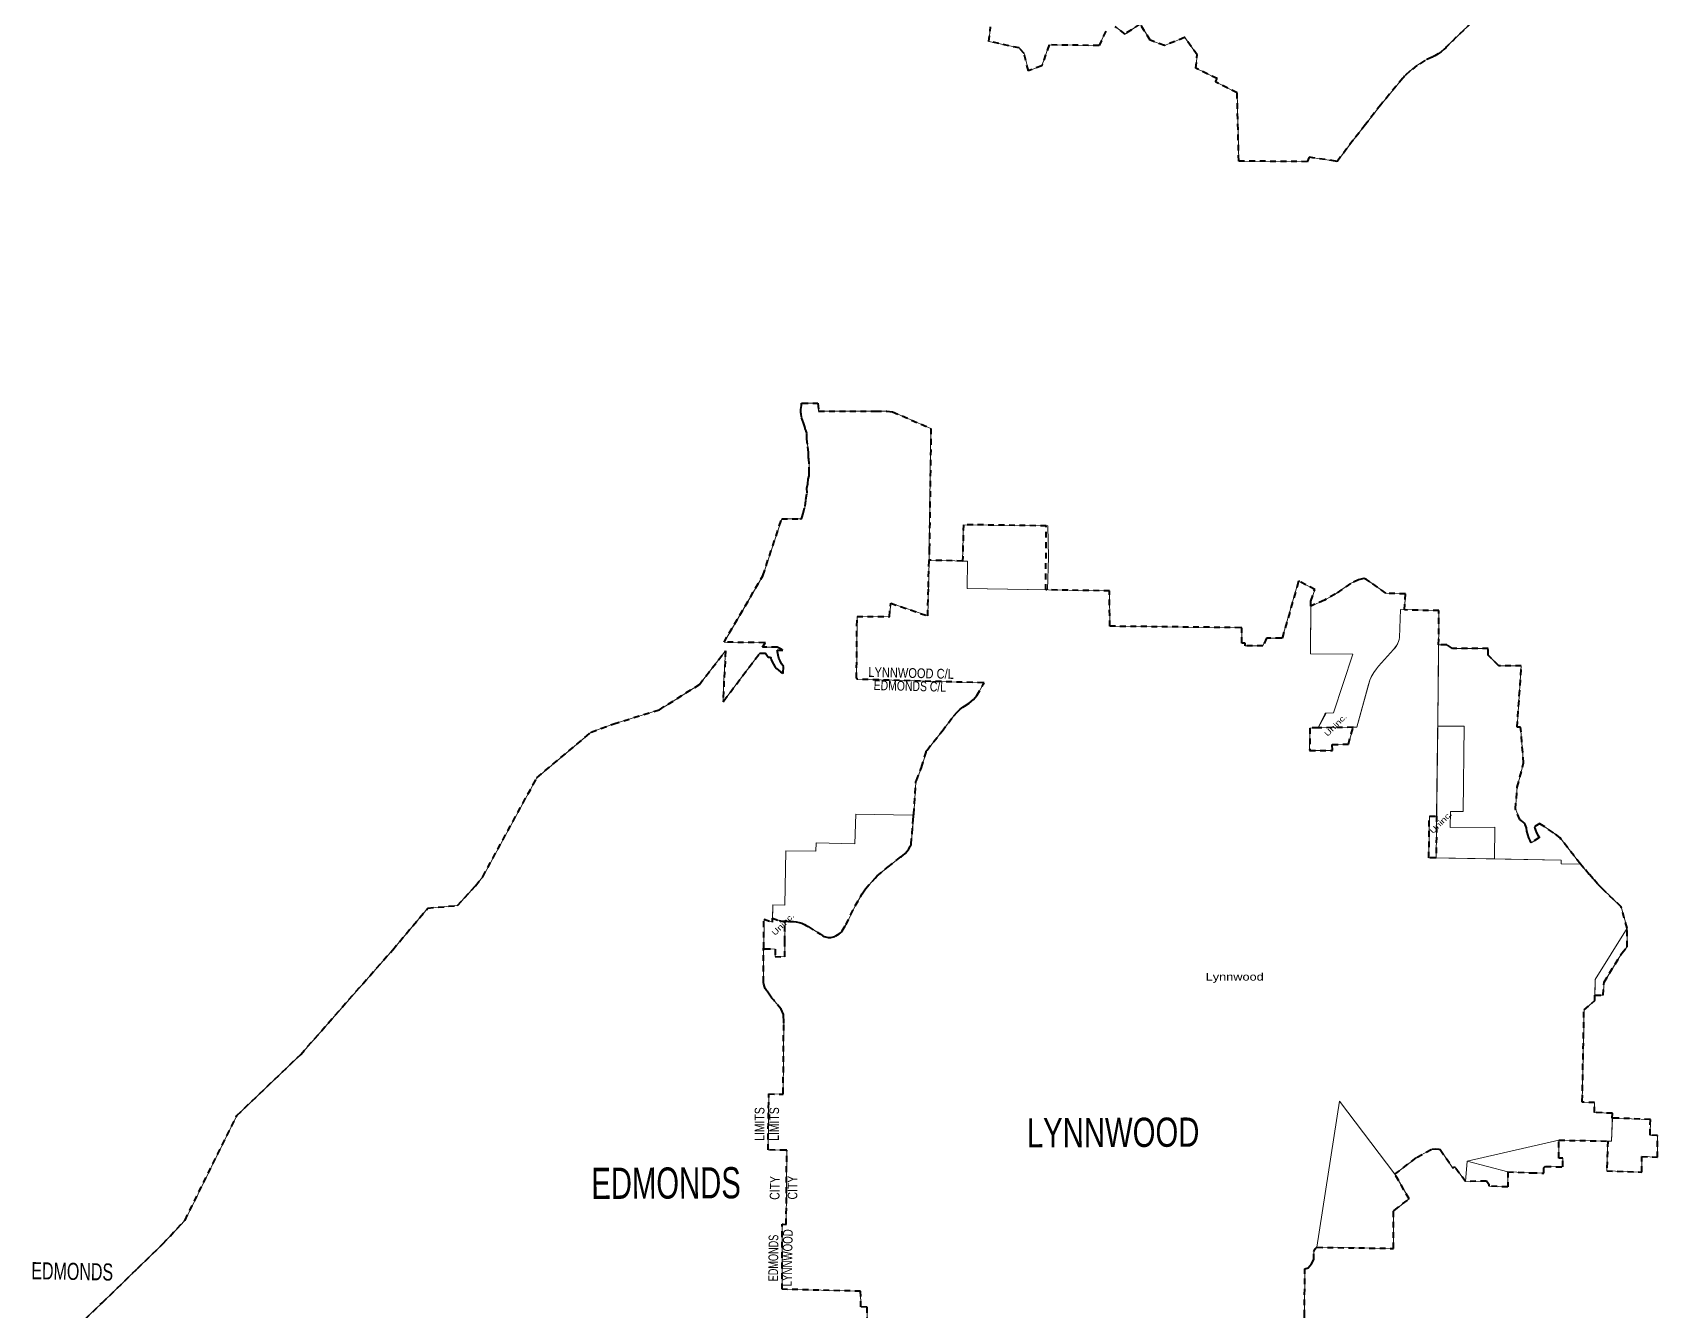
# Model space of a CAD drawing. Header units: feet. Extents: x -903180 to 1023491, y -707744 to 564635.
# Drawn here: x -345603 to -312011, y 116093 to 142515 of the extents above; entities that cross this region are included whole.
import ezdxf

# ---------------------------------------------------------------- set-up
doc = ezdxf.new("R2010")
doc.units = ezdxf.units.FT
doc.header["$LTSCALE"] = 80
doc.linetypes.add('SHORT_DASHED', pattern=[2.7, 1.5, -1.2])
doc.layers.add('13', color=7, linetype='SHORT_DASHED', lineweight=40)
doc.layers.add('58', color=7, linetype='Continuous', lineweight=13)
for name, color, linetype in [('14', 7, 'Continuous'), ('15', 7, 'Continuous'), ('36', 7, 'Continuous')]:
    doc.layers.add(name, color=color, linetype=linetype)

msp = doc.modelspace()

# ---------------------------------------------------------------- linework, layer by layer
at = {"layer": '13'}
for p, q in [((-329706.16, 134829.15), (-329707.99, 134849.47)), ((-317623.16, 130920.47), (-317956.01, 131159.8))]:
    msp.add_line(p, q, dxfattribs=at)
for points in [[(-323416.01, 142544.12), (-323555.1, 142246.67), (-324584.82, 142257.13), (-324740.91, 141826.76), (-325016.26, 141722.75), (-325102.7, 142080.59), (-325206.55, 142196.43), (-325830, 142329.74), (-325797.21, 142631.96)], [(-315860.02, 142715.58), (-316350.88, 142240.4), (-316371.12, 142220.81), (-316389.62, 142201.04), (-316419.78, 142168.81), (-316479.62, 142116.96), (-316544.56, 142071.65), (-316613.88, 142033.38), (-316630.7, 142025.76), (-316650.01, 142017.01), (-316670.7, 142006.85), (-316821.63, 141932.68), (-316983.21, 141831.04), (-317133.29, 141713.08), (-317238.85, 141611.45), (-317257.8, 141593.21), (-317275.12, 141572.2), (-317728.81, 141021.74), (-318047.54, 140613.62), (-318302.57, 140287.08), (-318627.04, 139854.28), (-318630.06, 139850.26), (-318667.04, 139855.73), (-319209.36, 139936.01), (-319249.54, 139844.11), (-320667.8, 139856.27), (-320699.73, 141267.66), (-321148.52, 141491.41), (-321112.84, 141561.21), (-321553.83, 141774.66), (-321525.64, 142050.74), (-321782.68, 142410.97), (-321786.74, 142409.05), (-322203.89, 142248.1), (-322500.63, 142356.8), (-322707.96, 142695.54), (-323017.87, 142481.3), (-323219.19, 142638.04)], [(-344828.23, 115619.19), (-344160.04, 116254.52), (-343429.59, 116964.98), (-342907.54, 117472.73), (-342448.36, 117963.83), (-341377.61, 120125.5), (-340058, 121387.95), (-338156.36, 123552.49), (-337430.31, 124412.76), (-336815.78, 124465.08), (-336442.3, 124874.96), (-336295.62, 125062.3), (-335175.1, 127108.45), (-334054.53, 128049.13), (-333586.5, 128222.18), (-332644.11, 128513.8), (-331817.49, 129037.51), (-331275.82, 129730.1), (-331308.56, 129105.3), (-331326.23, 128695.14), (-331327.03, 128676.59), (-331313.03, 128695.14), (-330565.63, 129685.5), (-330467.76, 129682.35), (-330447.94, 129681.72), (-330433.92, 129661.71), (-330393.19, 129603.63), (-330364.91, 129602.87), (-330344.84, 129602.32), (-330339.15, 129582.57), (-330330.02, 129550.83), (-330309.81, 129500.94), (-330284.49, 129453.44), (-330254.34, 129408.84), (-330219.7, 129367.64), (-330180.94, 129330.28), (-330138.49, 129297.18), (-330106.42, 129277.19), (-330082.58, 129262.92), (-330082.28, 129285.22), (-330080.83, 129391.03), (-330080.56, 129410.71), (-330094.45, 129431.03), (-330117.35, 129464.52), (-330148.12, 129521.54), (-330172.77, 129581.47), (-330191.02, 129643.64), (-330202.67, 129707.38), (-330204.5, 129726.34), (-330206.43, 129746.34), (-330187.03, 129746.36), (-330113.97, 129746.44), (-330093.29, 129746.46), (-330113.97, 129757.6), (-330206.13, 129807.27), (-330508.95, 129807.97), (-330462.66, 129879.48), (-330449.72, 129899.47), (-330470.57, 129899.72), (-331306.63, 129909.72), (-330504.63, 131284.52), (-330115.54, 132458.37), (-329729.8, 132461.02), (-329707.21, 132461.18), (-329700.79, 132481.16), (-329668.85, 132570.48), (-329633.02, 132723.33), (-329613.47, 132860.19), (-329589.91, 132995.02), (-329592.9, 133095.84), (-329575.86, 133184.36), (-329570.85, 133279.05), (-329547.96, 133349.36), (-329549.37, 133407.84), (-329547.43, 133595.29), (-329554.4, 133700.18), (-329558.21, 133720.38), (-329561.11, 133829.26), (-329579.45, 134004.81), (-329598.52, 134107.81), (-329597.19, 134236.81), (-329608.93, 134271.19), (-329622.82, 134291.49), (-329636.17, 134364.19), (-329667.58, 134443.12), (-329708.61, 134566.5), (-329715.55, 134627.11), (-329719.15, 134658.58), (-329718.86, 134667.11), (-329717.15, 134717.54), (-329703.86, 134803.63), (-329706.16, 134829.15)], [(-329707.99, 134849.47), (-329687.96, 134849.44), (-329368.52, 134848.88), (-329351.48, 134688.28), (-328171.39, 134688.36), (-327945.19, 134687.75), (-327825.87, 134674.88), (-327028.84, 134328.64), (-327063.82, 131842.61), (-327068.84, 131625.96), (-327069.45, 131599.66)], [(-317956.01, 131159.8), (-318028.85, 131206.06), (-318083.51, 131226.18), (-318188.94, 131199.8), (-318357.55, 131122.53), (-318672.74, 130905.88), (-318893.81, 130779.47), (-319178.19, 130654.77), (-319177.01, 130759.71), (-319092.66, 130998.34), (-319278.69, 131093.19), (-319412.25, 131161.86), (-319430.14, 131171.01), (-319435.58, 131152.09), (-319763.28, 130010.6), (-319768.42, 129992.69), (-319789.02, 129992.69), (-320095.28, 129992.69), (-320166.69, 129835.98), (-320533.66, 129837.96), (-320533.66, 129891.52), (-320600.18, 129890.53), (-320600.47, 130189.78), (-320600.49, 130209.71), (-320626.09, 130210.02), (-323334.94, 130240.13), (-323336.59, 130970.2), (-324653.84, 130991.47), (-324648.41, 132315.28), (-326358.1, 132338.92), (-326375.95, 131586.19), (-327049.64, 131605.39), (-327069.45, 131599.66)], [(-330046.39, 124139.87), (-330026.41, 124139.56), (-329952.22, 124138.43), (-329915.66, 124137.86), (-329912.22, 124137.84), (-329872.5, 124137.56), (-329813.15, 124130.91), (-329754.82, 124118.08), (-329698.15, 124099.23), (-329643.77, 124074.55), (-329608.72, 124053.99), (-329578.65, 124035.68), (-329568.72, 124029.53), (-329311.65, 123870.33), (-329294.6, 123859.77), (-329271.65, 123844.84), (-329263.29, 123839.4), (-329238.1, 123826.54), (-329211.7, 123816.38), (-329184.38, 123809.03), (-329156.44, 123804.58), (-329128.2, 123803.08), (-329099.94, 123804.53), (-329072, 123808.93), (-329044.67, 123816.23), (-329018.25, 123826.35), (-328994.11, 123838.55), (-328958.93, 123857.92), (-328925.68, 123881.91), (-328901.28, 123903.75), (-328880.95, 123924.06), (-328868.12, 123943.73), (-328784.59, 124071.76), (-328596.14, 124460.97), (-328453.49, 124709.76), (-328384.04, 124809.53), (-328185.43, 125033.39), (-328139.79, 125077.71), (-327917.69, 125266.12), (-327747.26, 125393.33), (-327680.3, 125450.53), (-327654.51, 125472.57), (-327640.3, 125482.55), (-327610.99, 125503.15), (-327565.57, 125542.76), (-327524.54, 125586.9), (-327488.35, 125635.09), (-327457.39, 125686.8), (-327453.98, 125693.67), (-327441.4, 125718.99), (-327440.09, 125733.67), (-327395.18, 126237.87), (-327389.89, 126311.51), (-327388.5, 126330.94), (-327387.02, 126351.51), (-327339.94, 127007.13), (-327338.98, 127020.49), (-327329.05, 127047.13), (-327226.3, 127322.73), (-327131.48, 127636.79), (-327125.53, 127656.51), (-327109.72, 127676.79), (-326801.38, 128072.31), (-326558.18, 128387.22), (-326484.7, 128464.71), (-326462.74, 128487.87), (-326446.49, 128504.71), (-326433.75, 128517.92), (-326398.4, 128547.59), (-326372.95, 128564.77), (-326368.45, 128567.67), (-326332.95, 128590), (-326240.36, 128648.23), (-326148.22, 128724.53), (-326082.33, 128804.42), (-325940.33, 129050.41), (-325928.81, 129070.36), (-325950.45, 129070.96), (-328541.42, 129142.35), (-328558.02, 129142.81), (-328568.02, 129162.9), (-328556.9, 130443.27), (-327888.03, 130436.71), (-327861.01, 130714.57), (-327096, 130455.14), (-327082.31, 131045.21), (-327069.77, 131585.96), (-327069.45, 131599.66)], [(-315104.79, 118962.36), (-314620.91, 118938.6), (-314383.77, 118933.86), (-314363.63, 118933.46), (-314362.97, 118949.98), (-314359.23, 119041.53), (-314326.56, 119069.6), (-313970.71, 119064.98), (-313970.71, 119243.3), (-314048.27, 119244.36), (-314048.82, 119614.25), (-313037.25, 119597.06), (-313059.14, 118980.75), (-312336.48, 118955.01), (-312334.03, 119275.13), (-312014.12, 119263.74), (-312010.68, 119713.91), (-312160.65, 119719.25), (-312158.17, 120044.37), (-312944.8, 120072.39), (-312941.85, 120170.38), (-313316.23, 120186.34), (-313313.57, 120391.27), (-313548.19, 120401.21), (-313566.02, 120401.97), (-313565.64, 120422.06), (-313529.38, 122308.17), (-313305.03, 122499.73), (-313303.29, 122609.86), (-313133.84, 122610.38), (-313113.95, 122883.65), (-312749.32, 123478.95), (-312636.01, 123613.43), (-312640.87, 123998.75), (-312760.45, 124435.73), (-313146.39, 124807.94), (-313241.56, 124909.95), (-313337.26, 125014.75), (-313422.61, 125110.15), (-313531.76, 125234.92), (-313603.99, 125319.27), (-314024.11, 125865.99), (-314161.77, 125968.98), (-314442.97, 126158.73), (-314554.29, 126090.65), (-314548.19, 126068.28), (-314529.91, 126020.51), (-314510.6, 125969.68), (-314486.22, 125920.89), (-314452.09, 125868.05), (-314461.84, 125863.96), (-314623.55, 125761.68), (-314645.72, 125808.05), (-314667.05, 125862.94), (-314693.46, 125933.08), (-314709.72, 126005.26), (-314720.89, 126073.37), (-314733.08, 126107.93), (-314747.31, 126141.47), (-314765.59, 126168.92), (-314793.02, 126197.38), (-314826.55, 126224.83), (-314859.51, 126242.06), (-314946.68, 126463.19), (-314909.54, 126910.46), (-314778, 127412.53), (-314840.11, 128150.29), (-314910.15, 128150.65), (-314825.54, 129423.65), (-315293.43, 129422.17), (-315511.08, 129641.48), (-315509.56, 129781.48), (-316249.64, 129779.13), (-316368.78, 129858.76), (-316534.97, 129858.23), (-316528.77, 130561.85), (-317241.69, 130576.09), (-317223.15, 130907.87), (-317623.16, 130920.47)], [(-330489.73, 123571.49), (-330486.74, 123589.11), (-330480.72, 124185.28), (-330306.12, 124123.23), (-330306.58, 124202.13), (-330167.45, 124154.45), (-330109.84, 124142.93), (-330046.39, 124139.87)], [(-330489.73, 123571.49), (-330466.94, 123570.8), (-330250.03, 123564.22), (-330250.73, 123410.11), (-330050.76, 123404.04), (-330049.34, 123715.8), (-330046.55, 124117.34), (-330046.39, 124139.87)], [(-328347.01, 115831.95), (-328351.66, 116165.41), (-328480.64, 116167.85), (-328483.08, 116492.74), (-330108.2, 116532.28), (-330103.86, 117862.27), (-330103.81, 117875.44), (-330083.79, 117875.13), (-330020.9, 117874.16), (-330010.68, 119386.68), (-330010.54, 119406.65), (-330031.92, 119407.08), (-330397.25, 119414.41), (-330382.29, 120570.68), (-330104.16, 120563.92), (-330084.16, 120563.44), (-330084.01, 120583.38), (-330072.9, 122036.46), (-330072.75, 122056.46), (-330070.52, 122076.46), (-330075.04, 122184.79), (-330078.34, 122215.58), (-330127.4, 122323.44), (-330285.7, 122513.34), (-330302.69, 122533.84), (-330316.66, 122553.34), (-330389.67, 122655.25), (-330403.58, 122674.66), (-330418.68, 122695.25), (-330431.11, 122712.19), (-330454.2, 122751.75), (-330473.02, 122793.52), (-330487.38, 122837.02), (-330494.05, 122865.07), (-330493.82, 122887.51), (-330489.86, 123549.11), (-330489.73, 123571.49)], [(-319317.74, 115472.92), (-319309.82, 115987.54), (-319298.2, 116951.42), (-319232.39, 116972.79), (-319162.73, 117056.39), (-319117.97, 117147.55), (-319117.89, 117311.93), (-319090.31, 117368.54), (-319049.66, 117399.71), (-317468.55, 117377.31), (-317470.84, 118149.62), (-317451.85, 118164.04), (-317143.97, 118400.24), (-317437.97, 118910.95), (-316981.36, 119262.81), (-316676.84, 119428.91), (-316590.04, 119438.65), (-316530.69, 119431.64), (-316504.27, 119418.47), (-316239.16, 119038.81), (-316202.4, 119061.11)], [(-315104.79, 118962.36), (-315107.96, 118649.2), (-315489.73, 118662.53), (-315489.03, 118702.52), (-315509.52, 118718.53), (-315547.28, 118765.16), (-315977.32, 118762.42), (-316202.4, 119061.11)]]:
    msp.add_lwpolyline(points, dxfattribs=at)
for points in [[(-319026.54, 128139.73), (-319197.63, 128135.8), (-319201.3, 127668.87), (-318730.76, 127673.68), (-318732.65, 127795.44), (-318399.3, 127800.81), (-318304.09, 128150.29)], [(-316726.21, 126315.82), (-316576.23, 126313.98), (-316586.8, 125453.08), (-316736.78, 125454.92)]]:
    msp.add_lwpolyline(points, close=True, dxfattribs=at)
at = {"layer": '58'}
for points in [[(-325797.21, 142631.96), (-325830, 142329.74), (-325206.55, 142196.43), (-325102.7, 142080.59), (-325016.26, 141722.75), (-324740.91, 141826.76), (-324584.82, 142257.13), (-323555.1, 142246.67), (-323416.01, 142544.12)], [(-323219.19, 142638.04), (-323017.87, 142481.3), (-322707.96, 142695.54), (-322500.63, 142356.8), (-322203.89, 142248.1), (-321786.74, 142409.05), (-321782.68, 142410.97), (-321525.64, 142050.74), (-321553.83, 141774.66), (-321112.84, 141561.21), (-321148.52, 141491.41)], [(-321148.52, 141491.41), (-320699.73, 141267.66), (-320667.8, 139856.27), (-319249.54, 139844.11), (-319209.36, 139936.01), (-318667.04, 139855.73), (-318630.06, 139850.26), (-318627.04, 139854.28), (-318302.57, 140287.08), (-318047.54, 140613.62), (-317728.81, 141021.74), (-317275.12, 141572.2), (-317257.8, 141593.21), (-317238.85, 141611.45), (-317133.29, 141713.08), (-316983.21, 141831.04), (-316821.63, 141932.68), (-316670.7, 142006.85), (-316650.01, 142017.01), (-316630.7, 142025.76), (-316613.88, 142033.38), (-316544.56, 142071.65), (-316479.62, 142116.96), (-316419.78, 142168.81), (-316389.62, 142201.04), (-316371.12, 142220.81), (-316350.88, 142240.4), (-315860.02, 142715.58)], [(-330072.9, 122036.46), (-330072.75, 122056.46), (-330070.52, 122076.46), (-330075.04, 122184.79), (-330078.34, 122215.58), (-330127.4, 122323.44), (-330285.7, 122513.34), (-330302.69, 122533.84), (-330316.66, 122553.34), (-330389.67, 122655.25), (-330403.58, 122674.66), (-330418.68, 122695.25), (-330431.11, 122712.19), (-330454.2, 122751.75), (-330473.02, 122793.52), (-330487.38, 122837.02), (-330494.05, 122865.07), (-330493.82, 122887.51), (-330489.86, 123549.11), (-330489.73, 123571.49), (-330486.74, 123589.11), (-330480.72, 124185.28), (-330306.12, 124123.23), (-330297.42, 124482.32), (-330053.51, 124474.11), (-330030.79, 125599.82), (-329406.96, 125588.76), (-329403.62, 125760.62), (-328605.45, 125742.36), (-328580.5, 126352.53), (-327410.02, 126331.86), (-327388.5, 126330.94), (-327387.02, 126351.51), (-327339.94, 127007.13), (-327338.98, 127020.49), (-327329.05, 127047.13), (-327226.3, 127322.73), (-327131.48, 127636.79), (-327125.53, 127656.51), (-327109.72, 127676.79), (-326801.38, 128072.31), (-326558.18, 128387.22), (-326484.7, 128464.71), (-326462.74, 128487.87), (-326446.49, 128504.71), (-326433.75, 128517.92), (-326398.4, 128547.59), (-326372.95, 128564.77), (-326368.45, 128567.67), (-326332.95, 128590), (-326240.36, 128648.23), (-326148.22, 128724.53), (-326082.33, 128804.42), (-325940.33, 129050.41), (-325928.81, 129070.36), (-325950.45, 129070.96), (-328541.42, 129142.35), (-328558.02, 129142.81), (-328568.02, 129162.9), (-328556.9, 130443.27), (-327888.03, 130436.71), (-327861.01, 130714.57), (-327096, 130455.14), (-327082.31, 131045.21), (-327069.77, 131585.96), (-327069.45, 131599.66), (-327068.84, 131625.96), (-327063.82, 131842.61), (-327028.84, 134328.64), (-327825.87, 134674.88), (-327945.19, 134687.75), (-328171.39, 134688.36), (-329351.48, 134688.28), (-329368.52, 134848.88), (-329687.96, 134849.44), (-329707.99, 134849.47), (-329706.16, 134829.15), (-329703.86, 134803.63), (-329717.15, 134717.54), (-329718.86, 134667.11), (-329719.15, 134658.58), (-329715.55, 134627.11), (-329708.61, 134566.5), (-329667.58, 134443.12), (-329636.17, 134364.19), (-329622.82, 134291.49), (-329608.93, 134271.19), (-329597.19, 134236.81), (-329598.52, 134107.81), (-329579.45, 134004.81), (-329561.11, 133829.26), (-329558.21, 133720.38), (-329554.4, 133700.18), (-329547.43, 133595.29), (-329549.37, 133407.84), (-329547.96, 133349.36), (-329570.85, 133279.05), (-329575.86, 133184.36), (-329592.9, 133095.84), (-329589.91, 132995.02), (-329613.47, 132860.19)], [(-329613.47, 132860.19), (-329633.02, 132723.33), (-329668.85, 132570.48), (-329700.79, 132481.16), (-329707.21, 132461.18), (-329729.8, 132461.02), (-330115.54, 132458.37), (-330504.63, 131284.52), (-331306.63, 129909.72), (-330470.57, 129899.72), (-330449.72, 129899.47), (-330462.66, 129879.48), (-330508.95, 129807.97), (-330206.13, 129807.27), (-330113.97, 129757.6), (-330093.29, 129746.46), (-330113.97, 129746.44), (-330187.03, 129746.36), (-330206.43, 129746.34), (-330204.5, 129726.34), (-330202.67, 129707.38), (-330191.02, 129643.64), (-330172.77, 129581.47), (-330148.12, 129521.54), (-330117.35, 129464.52), (-330094.45, 129431.03), (-330080.56, 129410.71), (-330080.83, 129391.03), (-330082.28, 129285.22), (-330082.58, 129262.92), (-330106.42, 129277.19), (-330138.49, 129297.18), (-330180.94, 129330.28), (-330219.7, 129367.64), (-330254.34, 129408.84), (-330284.49, 129453.44), (-330309.81, 129500.94), (-330330.02, 129550.83), (-330339.15, 129582.57), (-330344.84, 129602.32), (-330364.91, 129602.87), (-330393.19, 129603.63), (-330433.92, 129661.71), (-330447.94, 129681.72), (-330467.76, 129682.35), (-330565.63, 129685.5), (-331313.03, 128695.14), (-331327.03, 128676.59), (-331326.23, 128695.14), (-331308.56, 129105.3), (-331275.82, 129730.1), (-331817.49, 129037.51), (-332644.11, 128513.8), (-333586.5, 128222.18), (-334054.53, 128049.13), (-335175.1, 127108.45), (-336295.62, 125062.3), (-336442.3, 124874.96), (-336815.78, 124465.08), (-337430.31, 124412.76), (-338156.36, 123552.49), (-340058, 121387.95), (-341377.61, 120125.5), (-342448.36, 117963.83), (-342907.54, 117472.73), (-343429.59, 116964.98), (-344160.04, 116254.52), (-344828.23, 115619.19)], [(-327069.45, 131599.66), (-327069.77, 131585.96), (-327082.31, 131045.21), (-327096, 130455.14), (-327861.01, 130714.57), (-327888.03, 130436.71), (-328556.9, 130443.27), (-328568.02, 129162.9), (-328558.02, 129142.81), (-328541.42, 129142.35), (-325950.45, 129070.96), (-325928.81, 129070.36), (-325940.33, 129050.41), (-326082.33, 128804.42), (-326148.22, 128724.53), (-326240.36, 128648.23), (-326332.95, 128590), (-326368.45, 128567.67), (-326372.95, 128564.77), (-326398.4, 128547.59), (-326433.75, 128517.92), (-326446.49, 128504.71), (-326462.74, 128487.87), (-326484.7, 128464.71), (-326558.18, 128387.22), (-326801.38, 128072.31), (-327109.72, 127676.79), (-327125.53, 127656.51), (-327131.48, 127636.79), (-327226.3, 127322.73), (-327329.05, 127047.13), (-327338.98, 127020.49), (-327339.94, 127007.13), (-327387.02, 126351.51), (-327388.5, 126330.94)], [(-319309.82, 115987.54), (-319298.2, 116951.42), (-319232.39, 116972.79), (-319162.73, 117056.39), (-319117.97, 117147.55), (-319117.89, 117311.93), (-319049.66, 117399.71), (-318586.97, 120418.33), (-317437.97, 118910.95), (-316981.36, 119262.81), (-316676.84, 119428.91), (-316590.04, 119438.65), (-316530.69, 119431.64), (-316504.27, 119418.47), (-316239.16, 119038.81), (-316202.4, 119061.11), (-315977.32, 118762.42), (-315948.2, 119181.26), (-314048.82, 119614.25), (-312959.16, 119595.73), (-312941.85, 120170.38), (-313316.23, 120186.34), (-313313.57, 120391.27), (-313548.19, 120401.21), (-313566.02, 120401.97), (-313565.64, 120422.06), (-313529.38, 122308.17), (-313305.03, 122499.73), (-313298.12, 122938.07), (-312640.87, 123998.75), (-312760.45, 124435.73), (-313146.39, 124807.94), (-313241.56, 124909.95), (-313337.26, 125014.75), (-313422.61, 125110.15), (-313531.76, 125234.92), (-313603.99, 125319.27), (-314004.79, 125325.07), (-314004.79, 125404.11), (-316707.45, 125454.63), (-316736.78, 125454.92), (-316736.48, 125480.14), (-316726.21, 126315.82), (-316576.25, 126313.98), (-316537.73, 129454.07), (-316528.77, 130561.85), (-317326.18, 130584.01), (-317342.52, 130006.34), (-317350.11, 129968.86), (-317364.31, 129921.76), (-317383.36, 129876.39), (-317407.05, 129833.27), (-317435.12, 129792.86), (-317467.25, 129755.61), (-317775.04, 129412.38), (-317821.01, 129359.86), (-317874.44, 129286.03), (-317917.18, 129217.76), (-317919.86, 129207.02), (-317919.86, 129207.02), (-317956.77, 129123.7), (-317984.77, 129036.98), (-318225.88, 128152), (-318304.09, 128150.29), (-318399.3, 127800.81), (-318732.65, 127795.44), (-318730.76, 127673.68), (-319201.3, 127668.87), (-319197.63, 128135.8), (-319026.54, 128139.73), (-318888.49, 128423.2), (-318878.75, 128443.2), (-318858.75, 128443.66), (-318706.31, 128447.16), (-318310.51, 129664.29), (-319185.56, 129672.6), (-319177.01, 130759.71), (-319092.66, 130998.34), (-319412.25, 131161.86), (-319430.14, 131171.01), (-319435.58, 131152.09), (-319763.28, 130010.6), (-319768.42, 129992.69), (-319789.02, 129992.69), (-320095.28, 129992.69), (-320166.69, 129835.98), (-320533.66, 129837.96), (-320533.66, 129891.52), (-320600.18, 129890.53), (-320600.47, 130189.78), (-320600.49, 130209.71), (-320626.09, 130210.02), (-323334.94, 130240.13), (-323336.59, 130970.2), (-326280.72, 131017.73), (-326276.03, 131583.34), (-327049.64, 131605.39), (-327069.45, 131599.66)], [(-327388.5, 126330.94), (-327389.89, 126311.51), (-327395.18, 126237.87), (-327440.09, 125733.67), (-327441.4, 125718.99), (-327453.98, 125693.67), (-327457.39, 125686.8), (-327488.35, 125635.09), (-327524.54, 125586.9), (-327565.57, 125542.76), (-327610.99, 125503.15), (-327640.3, 125482.55), (-327654.51, 125472.57), (-327680.3, 125450.53), (-327747.26, 125393.33), (-327917.69, 125266.12), (-328139.79, 125077.71), (-328185.43, 125033.39), (-328384.04, 124809.53), (-328453.49, 124709.76), (-328596.14, 124460.97), (-328784.59, 124071.76), (-328868.12, 123943.73), (-328880.95, 123924.06), (-328901.28, 123903.75), (-328925.68, 123881.91), (-328958.93, 123857.92), (-328994.11, 123838.55), (-329018.25, 123826.35), (-329044.67, 123816.23), (-329072, 123808.93), (-329099.94, 123804.53), (-329128.2, 123803.08), (-329156.44, 123804.58), (-329184.38, 123809.03), (-329211.7, 123816.38), (-329238.1, 123826.54), (-329263.29, 123839.4), (-329271.65, 123844.84), (-329294.6, 123859.77), (-329311.65, 123870.33), (-329568.72, 124029.53), (-329578.65, 124035.68), (-329608.72, 124053.99), (-329643.77, 124074.55), (-329698.15, 124099.23), (-329754.82, 124118.08), (-329813.15, 124130.91), (-329872.5, 124137.56), (-329912.22, 124137.84), (-329915.66, 124137.86), (-329952.22, 124138.43), (-330026.41, 124139.56), (-330046.39, 124139.87), (-330046.55, 124117.34), (-330049.34, 123715.8), (-330050.76, 123404.04), (-330250.73, 123410.11), (-330250.03, 123564.22), (-330466.94, 123570.8), (-330489.73, 123571.49)], [(-330489.73, 123571.49), (-330489.86, 123549.11), (-330493.82, 122887.51), (-330494.05, 122865.07), (-330487.38, 122837.02), (-330473.02, 122793.52), (-330454.2, 122751.75), (-330431.11, 122712.19), (-330418.68, 122695.25), (-330403.58, 122674.66), (-330389.67, 122655.25), (-330316.66, 122553.34), (-330302.69, 122533.84), (-330285.7, 122513.34), (-330127.4, 122323.44), (-330078.34, 122215.58), (-330075.04, 122184.79), (-330070.52, 122076.46), (-330072.75, 122056.46), (-330072.9, 122036.46), (-330084.01, 120583.38), (-330084.16, 120563.44), (-330104.16, 120563.92), (-330382.29, 120570.68), (-330397.25, 119414.41), (-330031.92, 119407.08), (-330010.54, 119406.65), (-330010.68, 119386.68), (-330020.9, 117874.16), (-330083.79, 117875.13), (-330103.81, 117875.44), (-330103.86, 117862.27), (-330108.2, 116532.28), (-328483.08, 116492.74), (-328480.64, 116167.85), (-328351.66, 116165.41), (-328347.01, 115831.95)], [(-328347.01, 115831.95), (-328351.66, 116165.41), (-328480.64, 116167.85), (-328483.08, 116492.74), (-330108.2, 116532.28), (-330103.86, 117862.27), (-330103.81, 117875.44), (-330083.79, 117875.13), (-330020.9, 117874.16), (-330010.68, 119386.68), (-330010.54, 119406.65), (-330031.92, 119407.08), (-330397.25, 119414.41), (-330382.29, 120570.68), (-330104.16, 120563.92), (-330084.16, 120563.44), (-330084.01, 120583.38), (-330072.9, 122036.46)]]:
    msp.add_lwpolyline(points, dxfattribs=at)
for points in [[(-326358.1, 132338.92), (-324613.25, 132314.79), (-324598.6, 131667.15), (-324618.68, 130990.9), (-326280.72, 131017.73), (-326276.03, 131583.34), (-326375.95, 131586.19)], [(-319178.19, 130654.77), (-318893.81, 130779.47), (-318672.74, 130905.88), (-318357.55, 131122.53), (-318188.94, 131199.8), (-318083.51, 131226.18), (-318028.85, 131206.06), (-317623.16, 130920.47), (-317223.15, 130907.87), (-317240.93, 130588.53), (-317241.44, 130581.89), (-317326.18, 130584.01), (-317342.52, 130006.34), (-317350.11, 129968.86), (-317386.76, 129866.52), (-317467.25, 129755.61), (-317775.04, 129412.38), (-317775.04, 129412.38), (-317821.01, 129359.86), (-317874.44, 129286.03), (-317917.18, 129217.76), (-317956.77, 129123.7), (-317956.77, 129123.7), (-318225.88, 128152), (-318225.88, 128152), (-319026.54, 128139.73), (-318858.75, 128443.66), (-318706.31, 128447.16), (-318310.51, 129664.29), (-319185.56, 129672.6)], [(-316290.11, 126408.7), (-316030.07, 126410.2), (-316008.36, 128175.35), (-316552.89, 128172.21), (-316534.97, 129858.23), (-316368.78, 129858.76), (-316249.64, 129779.13), (-315509.56, 129781.48), (-315509.56, 129781.48), (-315511.08, 129641.48), (-315293.43, 129422.17), (-314825.54, 129423.65), (-314910.15, 128150.65), (-314840.11, 128150.29), (-314778, 127412.53), (-314909.54, 126910.46), (-314946.68, 126463.19), (-314859.51, 126242.06), (-314826.55, 126224.83), (-314793.02, 126197.38), (-314765.59, 126168.92), (-314747.31, 126141.47), (-314720.89, 126073.37), (-314709.72, 126005.26), (-314693.46, 125933.08), (-314667.05, 125862.94), (-314645.72, 125808.05), (-314623.55, 125761.68), (-314461.84, 125863.96), (-314452.09, 125868.05), (-314486.22, 125920.89), (-314510.6, 125969.68), (-314548.19, 126068.28), (-314554.29, 126090.65), (-314442.97, 126158.73), (-314161.77, 125968.98), (-314024.11, 125865.99), (-313603.99, 125319.27), (-314004.79, 125325.07), (-314004.79, 125404.11), (-315382.06, 125430.23), (-315374.02, 126083.97), (-316294.17, 126078.68)], [(-316008.36, 128175.35), (-316030.07, 126410.2), (-316290.11, 126408.7), (-316294.17, 126078.68), (-315374.02, 126083.97), (-315382.06, 125430.23), (-316586.8, 125453.08), (-316552.89, 128172.21)], [(-329406.96, 125588.76), (-329403.62, 125760.62), (-328605.45, 125742.36), (-328580.5, 126352.53), (-327410.02, 126331.86), (-327383.88, 126333.09), (-327440.09, 125733.67), (-327457.39, 125686.8), (-327488.35, 125635.09), (-327524.54, 125586.9), (-327565.57, 125542.76), (-327640.3, 125482.55), (-327747.26, 125393.33), (-327917.69, 125266.12), (-328139.79, 125077.71), (-328185.43, 125033.39), (-328384.04, 124809.53), (-328453.49, 124709.76), (-328453.49, 124709.76), (-328596.14, 124460.97), (-328784.59, 124071.76), (-328868.12, 123943.73), (-328880.95, 123924.06), (-328925.68, 123881.91), (-328958.93, 123857.92), (-328994.11, 123838.55), (-329018.25, 123826.35), (-329039.25, 123819.05), (-329072, 123808.93), (-329099.94, 123804.53), (-329128.2, 123803.08), (-329156.44, 123804.58), (-329184.38, 123809.03), (-329211.7, 123816.38), (-329238.1, 123826.54), (-329263.29, 123839.4), (-329294.6, 123859.77), (-329568.72, 124029.53), (-329643.77, 124074.55), (-329698.15, 124099.23), (-329754.82, 124118.08), (-329813.15, 124130.91), (-329872.5, 124137.56), (-329915.66, 124137.86), (-329952.22, 124138.43), (-330046.39, 124139.87), (-330109.84, 124142.93), (-330167.45, 124154.45), (-330306.58, 124202.13), (-330297.42, 124482.32), (-330053.51, 124474.11), (-330053.51, 124474.11), (-330030.79, 125599.82)], [(-312640.87, 123998.75), (-312636.01, 123613.43), (-312749.32, 123478.95), (-313113.95, 122883.65), (-313133.84, 122610.38), (-313303.29, 122609.86), (-313298.12, 122938.07)], [(-319049.66, 117399.71), (-317468.55, 117377.31), (-317470.84, 118149.62), (-317143.97, 118400.24), (-317437.97, 118910.95), (-318586.97, 120418.33)], [(-312160.65, 119719.25), (-312010.68, 119713.91), (-312014.12, 119263.74), (-312334.03, 119275.13), (-312336.48, 118955.01), (-313059.14, 118980.75), (-313037.4, 119592.77), (-312959.16, 119595.73), (-312944.01, 120072.36), (-312158.17, 120044.37)], [(-314048.82, 119614.25), (-314048.27, 119244.36), (-313970.71, 119243.3), (-313970.71, 119064.98), (-314326.56, 119069.6), (-314359.23, 119041.53), (-314366.11, 118935.03), (-315104.79, 118962.36), (-315948.2, 119181.26)], [(-315547.28, 118765.16), (-315509.52, 118718.53), (-315489.03, 118702.52), (-315489.73, 118662.53), (-315107.96, 118649.2), (-315104.79, 118962.36), (-315948.2, 119181.26), (-315977.32, 118762.42)]]:
    msp.add_lwpolyline(points, close=True, dxfattribs=at)

# ---------------------------------------------------------------- texts
at = {"layer": '14'}
for s, height, rotation, width, p in [('LYNNWOOD', 604, 0.273, 0.75, (-325046.07, 119464)), ('EDMONDS', 645.6, 0.278, 0.7, (-334048.28, 118397.92)), ('EDMONDS', 353.4, 358.994, 0.7, (-345629.65, 116740.84))]:
    msp.add_text(s, height=height, rotation=rotation, dxfattribs=dict(at, width=width)).set_placement(p)
at = {"layer": '15'}
for s, height, rotation, width, p in [('LYNNWOOD C/L', 201.4, 358.606, 0.85, (-328326.62, 129194.12)), ('EDMONDS C/L', 201.4, 358.606, 0.8, (-328215.97, 128921.57)), ('LIMITS', 201.3, 89.623, 0.8, (-330475.74, 119599.91)), ('LIMITS', 201.3, 89.623, 0.8, (-330173.97, 119599.91)), ('CITY', 201.3, 89.58, 0.8, (-330160.8, 118381.24)), ('CITY', 201.3, 89.58, 0.8, (-329793.43, 118387.81)), ('EDMONDS', 201.3, 89.58, 0.7, (-330191.43, 116696.44)), ('LYNNWOOD', 200, 88.899, 0.75, (-329908.9, 116589.65))]:
    msp.add_text(s, height=height, rotation=rotation, dxfattribs=dict(at, width=width)).set_placement(p)
at = {"layer": '36', "width": 1.35}
for p in [(-318830.92, 127950.26), (-316653.35, 125940.2), (-330254.19, 123834.96)]:
    msp.add_text('Uninc.', height=113, rotation=45, dxfattribs=at).set_placement(p)
at = {"layer": '36', "width": 1.25}
msp.add_text('Lynnwood', height=157.5, dxfattribs=at).set_placement((-321350.41, 122914.39))

doc.saveas('drawing.dxf')
